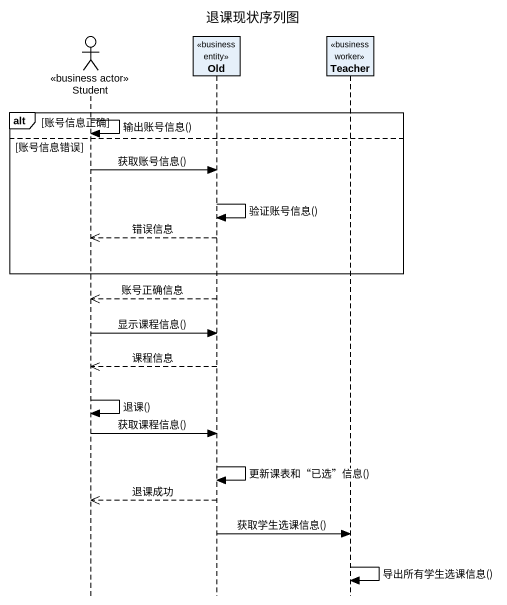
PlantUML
@startuml
title 退课现状序列图
hide footbox
actor Student <<business actor>>
participant Old <<business entity>>
participant Teacher <<business worker>>

alt 账号信息正确
  Student -> Student : 输出账号信息()
else 账号信息错误
  Student -> Old : 获取账号信息()
  Old -> Old : 验证账号信息()
  Old -->> Student : 错误信息
end
Old -->> Student : 账号正确信息
Student -> Old : 显示课程信息()
Old -->> Student : 课程信息
Student -> Student : 退课()
Student -> Old : 获取课程信息()
Old -> Old : 更新课表和“已选”信息()
Old -->> Student : 退课成功
Old -> Teacher : 获取学生选课信息()
Teacher -> Teacher : 导出所有学生选课信息()
@enduml
